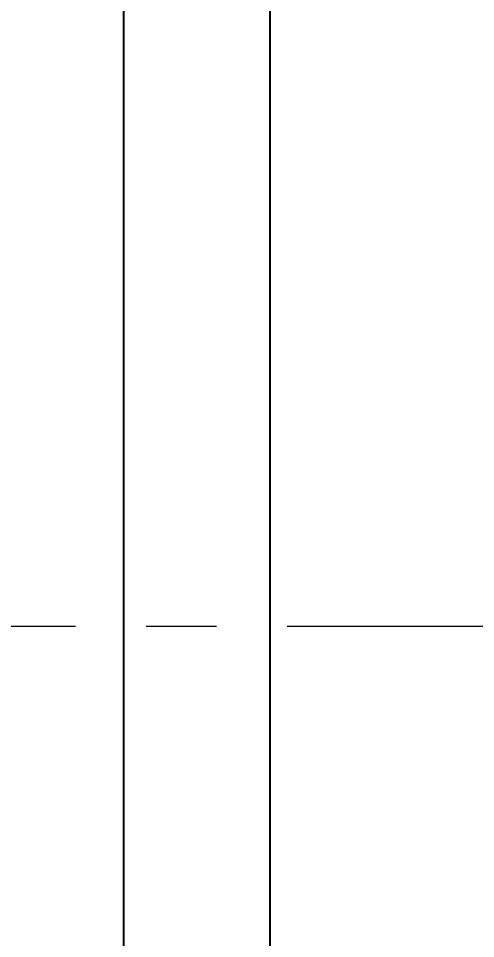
# Model space of a CAD drawing. Header units: centimetres. Extents: x 105417 to 110818, y -55119 to -48326.
# Drawn here: x 109811.2 to 109916.5, y -52894.4 to -52682.1 of the extents above; entities that cross this region are included whole.
import ezdxf

# ---------------------------------------------------------------- set-up
doc = ezdxf.new("R2010")
doc.units = ezdxf.units.CM
doc.header["$LTSCALE"] = 50
doc.header["$MEASUREMENT"] = 0
doc.linetypes.add('AXES', pattern=[2, 1.25, -0.25, 0.25, -0.25])
doc.layers.get('0').update_dxf_attribs({"color": 8})
doc.layers.add('AXES', color=10, linetype='AXES')
doc.layers.add('COTE 50ème', color=1, linetype='Continuous')
doc.layers.add('MACONNERIE COUPE', color=7, linetype='Continuous', lineweight=30)
doc.styles.add('RS_TXT_50', font='arial.ttf', dxfattribs={"height": 12.5})
doc.dimstyles.new('RS_50CM_LINEAIRE', dxfattribs={"dimscale": 5, "dimtxt": 12.5, "dimasz": 1.5, "dimexe": 1, "dimexo": 2.5, "dimgap": 1, "dimtad": 1, "dimdec": 1, "dimrnd": 0.5, "dimdsep": 46, "dimtxsty": 'RS_TXT_50', "dimblk1": 'ARCHTICK', "dimblk2": 'ARCHTICK', "dimsah": 1, "dimcen": 2.5, "dimdle": 1, "dimclrt": 4, "dimadec": 0, "dimazin": 2, "dimtfac": 1, "dimtdec": 1, "dimtix": 1, "dimtmove": 2, "dimatfit": 3, "dimfxl": 1, "dimtolj": 1, "dimtzin": 0, "dimarcsym": 0})

# ---------------------------------------------------------------- blocks, each defined once
blk = doc.blocks.new('A$Ceb270309')
at = {"layer": 'AXES', "lineweight": 5, "ltscale": 1.3}
blk.add_line((3195, -1960), (-1985, -1960), dxfattribs=at)
blk = doc.blocks.new('_ArchTick')
at = {"color": 0, "linetype": 'ByBlock', "const_width": 0.15}
blk.add_lwpolyline([(-0.5, -0.5), (0.5, 0.5)], dxfattribs=at)
blk = doc.blocks.new('*D1150')
at = {"layer": 'COTE 50ème', "color": 0, "lineweight": -2, "ltscale": 0.5, "transparency": 16777216}
for p, q in [((109835.41, -52457.36), (109835.41, -53767.36)), ((109756.85, -52462.36), (109840.41, -52462.36)), ((109656.85, -53762.36), (109840.41, -53762.36))]:
    blk.add_line(p, q, dxfattribs=at)
at = {"layer": 'Defpoints', "color": 0, "ltscale": 0.5, "transparency": 16777216}
for p in [(109744.35, -52462.36), (109644.35, -53762.36), (109835.41, -53762.36)]:
    blk.add_point(p, dxfattribs=at)
at = {"layer": 'COTE 50ème', "color": 0, "lineweight": -2, "ltscale": 0.5, "transparency": 16777216, "xscale": 7.5, "yscale": 7.5, "zscale": 7.5}
for p, rotation in [((109835.41, -52462.36), 90), ((109835.41, -53762.36), 270)]:
    blk.add_blockref('_ArchTick', p, dxfattribs=dict(at, rotation=rotation))
at = {"layer": 'COTE 50ème', "color": 4, "ltscale": 0.5, "transparency": 16777216, "insert": (109824.03, -53112.36), "char_height": 12.5, "attachment_point": 5, "rotation": 90, "style": 'RS_TXT_50'}
blk.add_mtext('\\A1;1300', dxfattribs=at)
blk = doc.blocks.new('*D1152')
at = {"layer": 'COTE 50ème', "color": 0, "lineweight": -2, "ltscale": 0.5, "transparency": 16777216}
for p, q in [((109869.2, -54127.36), (109869.2, -52052.36)), ((109656.85, -52057.36), (109874.2, -52057.36)), ((108886.85, -54122.36), (109874.2, -54122.36))]:
    blk.add_line(p, q, dxfattribs=at)
at = {"layer": 'Defpoints', "color": 0, "ltscale": 0.5, "transparency": 16777216}
for p in [(109644.35, -52057.36), (109869.2, -52057.36), (108874.35, -54122.36)]:
    blk.add_point(p, dxfattribs=at)
at = {"layer": 'COTE 50ème', "color": 0, "lineweight": -2, "ltscale": 0.5, "transparency": 16777216, "xscale": 7.5, "yscale": 7.5, "zscale": 7.5}
for p, rotation in [((109869.2, -52057.36), 90), ((109869.2, -54122.36), 270)]:
    blk.add_blockref('_ArchTick', p, dxfattribs=dict(at, rotation=rotation))
at = {"layer": 'COTE 50ème', "color": 4, "ltscale": 0.5, "transparency": 16777216, "insert": (109857.82, -53089.86), "char_height": 12.5, "attachment_point": 5, "rotation": 90, "style": 'RS_TXT_50'}
blk.add_mtext('\\A1;2065', dxfattribs=at)

msp = doc.modelspace()

# ---------------------------------------------------------------- block references
at = {"layer": 'MACONNERIE COUPE', "lineweight": 5, "ltscale": 0.5}
msp.add_blockref('A$Ceb270309', (107539.35, -50862.36), dxfattribs=at)

# ---------------------------------------------------------------- dimensions: what is measured, and where the dimension line sits
at = {"layer": 'COTE 50ème', "ltscale": 0.5}
for base, p1, p2, picture, middle in [((109869.2, -52057.36), (108874.35, -54122.36), (109644.35, -52057.36), '*D1152', (109857.82, -53089.86)), ((109835.41, -53762.36), (109744.35, -52462.36), (109644.35, -53762.36), '*D1150', (109824.03, -53112.36))]:
    dim = msp.add_linear_dim(base=base, p1=p1, p2=p2, angle=90, dimstyle='RS_50CM_LINEAIRE', dxfattribs=at)
    dim.commit()
    dim.dimension.update_dxf_attribs({"geometry": picture, "text_midpoint": middle})

doc.saveas('drawing.dxf')
